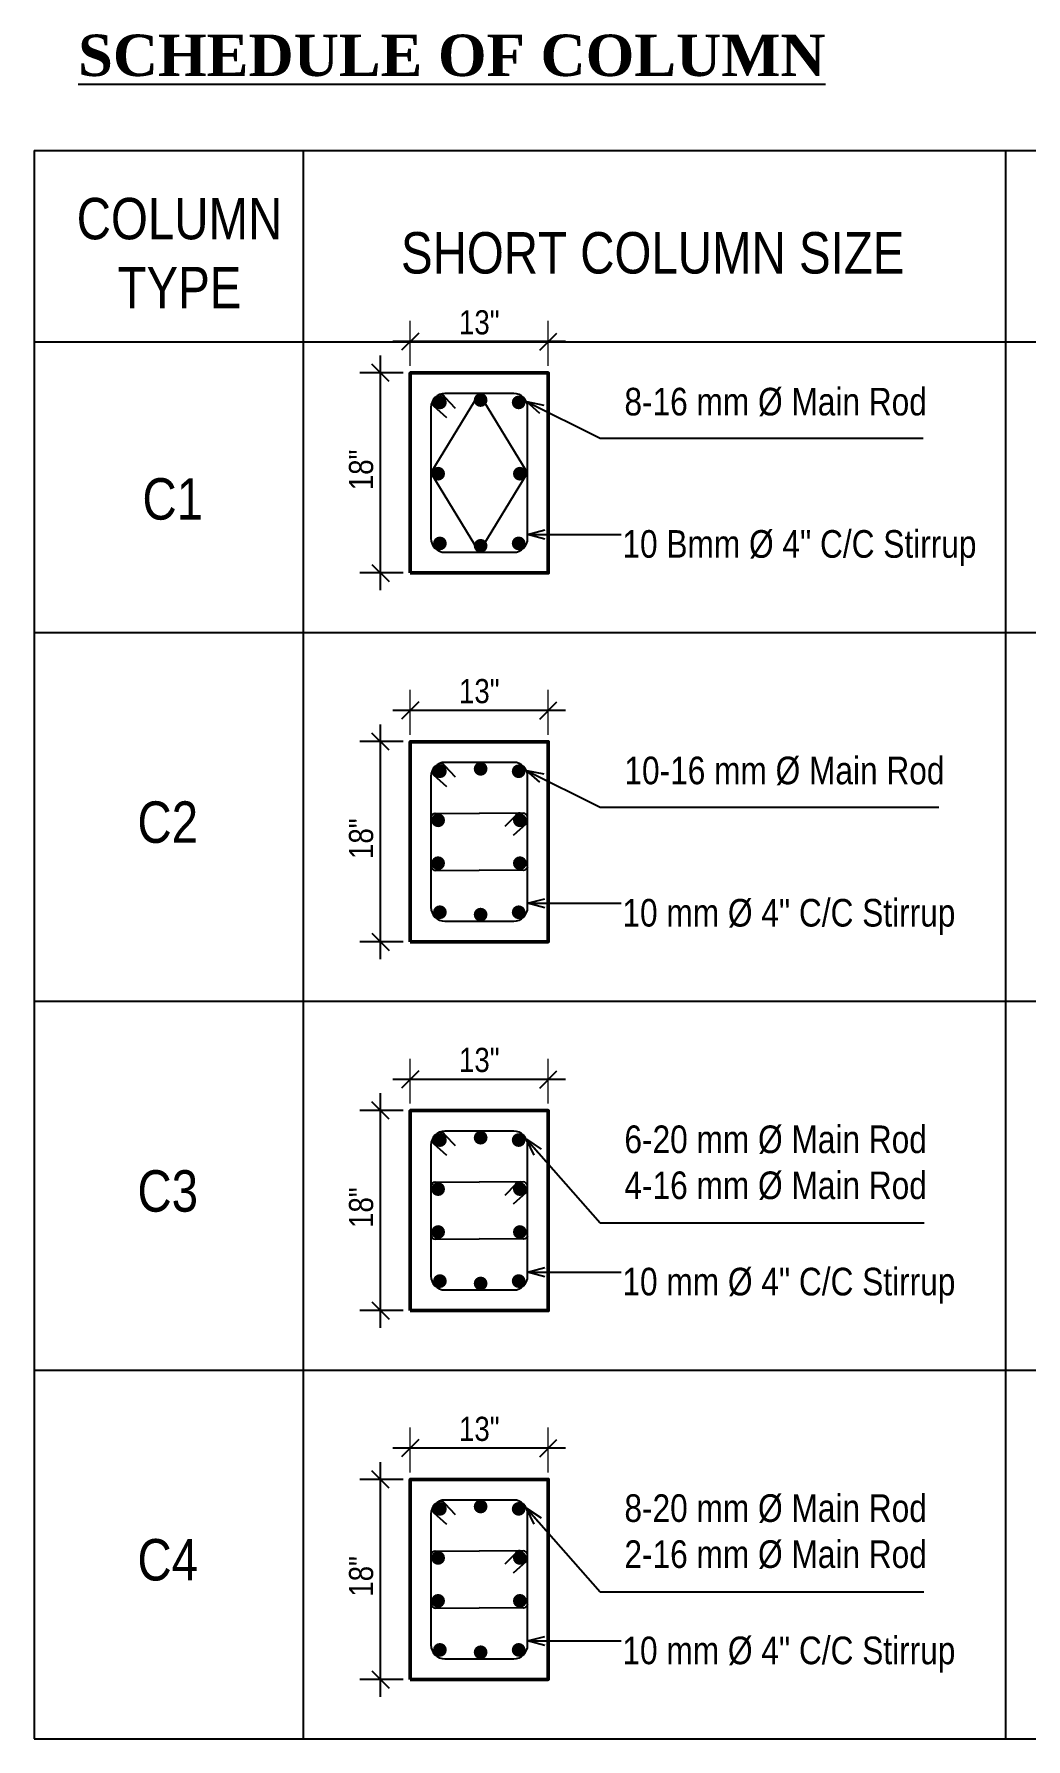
# Model space of a CAD drawing. Header units: inches. Extents: x -4010 to 65129, y -40138 to -1318.
# Drawn here: x 47871 to 47942.8, y -36908.3 to -36784.8 of the extents above; entities that cross this region are included whole.
import ezdxf

# ---------------------------------------------------------------- set-up
doc = ezdxf.new("R2010")
doc.units = ezdxf.units.IN
doc.header["$MEASUREMENT"] = 0
doc.header["$PDMODE"] = 99
doc.layers.add('Column', color=2, linetype='Continuous', lineweight=50)
doc.layers.add('DIM', color=7, linetype='Continuous', lineweight=15)
doc.layers.add('Rod', color=1, linetype='Continuous')
doc.layers.add('TEX', color=7, linetype='Continuous')
doc.styles.get("Standard").update_dxf_attribs({"font": 'ARIALN.TTF'})
doc.dimstyles.new('_20', dxfattribs={"dimscale": 0.25, "dimtxt": 7, "dimasz": 5, "dimexe": 6, "dimexo": 2, "dimgap": 2, "dimtad": 1, "dimdec": 1, "dimzin": 3, "dimdsep": 46, "dimlunit": 4, "dimtxsty": 'Standard', "dimblk": 'OBLIQUE', "dimcen": 0, "dimdle": 5, "dimclrt": 7, "dimazin": 0, "dimtfac": 0.0375, "dimtdec": 1, "dimtofl": 0, "dimtmove": 0, "dimatfit": 3, "dimldrblk": 'OPEN30', "dimfxl": 6, "dimtvp": 0.8, "dimtolj": 1, "dimtzin": 0, "dimlwe": -1, "dimarcsym": 0})

# ---------------------------------------------------------------- blocks, each defined once
blk = doc.blocks.new('_Oblique')
at = {"color": 0, "linetype": 'ByBlock', "lineweight": -2}
blk.add_line((-0.5, -0.5), (0.5, 0.5), dxfattribs=at)
blk = doc.blocks.new('*D1285')
at = {"layer": 'Defpoints', "color": 0}
for p in [(47896.06, -36836.05), (47898.22, -36836.05), (47898.22, -36850.55)]:
    blk.add_point(p, dxfattribs=at)
at = {"layer": 'TEX', "color": 0, "lineweight": -2}
blk.add_line((47896.06, -36851.8), (47896.06, -36834.8), dxfattribs=at)
at = {"layer": 'TEX', "color": 0}
for p, q in [((47897.72, -36836.05), (47894.56, -36836.05)), ((47897.72, -36850.55), (47894.56, -36850.55))]:
    blk.add_line(p, q, dxfattribs=at)
at = {"layer": 'TEX', "color": 0, "lineweight": -2, "xscale": 1.25, "yscale": 1.25, "zscale": 1.25}
for p, rotation in [((47896.06, -36836.05), 90), ((47896.06, -36850.55), 270)]:
    blk.add_blockref('_Oblique', p, dxfattribs=dict(at, rotation=rotation))
at = {"layer": 'TEX', "color": 7, "insert": (47894.67, -36843.08), "char_height": 1.75, "attachment_point": 5, "rotation": 90}
blk.add_mtext('\\A1;18"', dxfattribs=at)
blk = doc.blocks.new('_Open30')
at = {"color": 0, "linetype": 'ByBlock', "lineweight": -2}
for p, q in [((-1, 0.268), (0, 0)), ((0, 0), (-1, -0.268)), ((0, 0), (-1, 0))]:
    blk.add_line(p, q, dxfattribs=at)
blk = doc.blocks.new('*D1290')
at = {"layer": 'Defpoints', "color": 0}
for p in [(47898.22, -36833.79), (47898.22, -36836.05), (47908.22, -36836.05)]:
    blk.add_point(p, dxfattribs=at)
at = {"layer": 'DIM', "color": 0}
for p, q in [((47898.22, -36835.55), (47898.22, -36832.29)), ((47908.22, -36835.55), (47908.22, -36832.29))]:
    blk.add_line(p, q, dxfattribs=at)
at = {"layer": 'DIM', "color": 0, "lineweight": -2}
blk.add_line((47909.47, -36833.79), (47896.97, -36833.79), dxfattribs=at)
at = {"layer": 'DIM', "color": 0, "lineweight": -2, "xscale": 1.25, "yscale": 1.25, "zscale": 1.25, "rotation": 180}
blk.add_blockref('_Oblique', (47898.22, -36833.79), dxfattribs=at)
at = {"layer": 'DIM', "color": 0, "lineweight": -2, "xscale": 1.25, "yscale": 1.25, "zscale": 1.25}
blk.add_blockref('_Oblique', (47908.22, -36833.79), dxfattribs=at)
at = {"layer": 'DIM', "color": 7, "insert": (47903.22, -36832.4), "char_height": 1.75, "attachment_point": 5}
blk.add_mtext('\\A1;13"', dxfattribs=at)
blk = doc.blocks.new('*D1288')
at = {"layer": 'Defpoints', "color": 0}
for p in [(47896.06, -36862.77), (47898.22, -36862.77), (47898.22, -36877.27)]:
    blk.add_point(p, dxfattribs=at)
at = {"layer": 'TEX', "color": 0, "lineweight": -2}
blk.add_line((47896.06, -36878.52), (47896.06, -36861.52), dxfattribs=at)
at = {"layer": 'TEX', "color": 0}
for p, q in [((47897.72, -36862.77), (47894.56, -36862.77)), ((47897.72, -36877.27), (47894.56, -36877.27))]:
    blk.add_line(p, q, dxfattribs=at)
at = {"layer": 'TEX', "color": 0, "lineweight": -2, "xscale": 1.25, "yscale": 1.25, "zscale": 1.25}
for p, rotation in [((47896.06, -36862.77), 90), ((47896.06, -36877.27), 270)]:
    blk.add_blockref('_Oblique', p, dxfattribs=dict(at, rotation=rotation))
at = {"layer": 'TEX', "color": 7, "insert": (47894.67, -36869.81), "char_height": 1.75, "attachment_point": 5, "rotation": 90}
blk.add_mtext('\\A1;18"', dxfattribs=at)
blk = doc.blocks.new('*D1293')
at = {"layer": 'Defpoints', "color": 0}
for p in [(47898.22, -36860.52), (47898.22, -36862.77), (47908.22, -36862.77)]:
    blk.add_point(p, dxfattribs=at)
at = {"layer": 'DIM', "color": 0}
for p, q in [((47898.22, -36862.27), (47898.22, -36859.02)), ((47908.22, -36862.27), (47908.22, -36859.02))]:
    blk.add_line(p, q, dxfattribs=at)
at = {"layer": 'DIM', "color": 0, "lineweight": -2}
blk.add_line((47909.47, -36860.52), (47896.97, -36860.52), dxfattribs=at)
at = {"layer": 'DIM', "color": 0, "lineweight": -2, "xscale": 1.25, "yscale": 1.25, "zscale": 1.25, "rotation": 180}
blk.add_blockref('_Oblique', (47898.22, -36860.52), dxfattribs=at)
at = {"layer": 'DIM', "color": 0, "lineweight": -2, "xscale": 1.25, "yscale": 1.25, "zscale": 1.25}
blk.add_blockref('_Oblique', (47908.22, -36860.52), dxfattribs=at)
at = {"layer": 'DIM', "color": 7, "insert": (47903.22, -36859.12), "char_height": 1.75, "attachment_point": 5}
blk.add_mtext('\\A1;13"', dxfattribs=at)
blk = doc.blocks.new('*D1296')
at = {"layer": 'Defpoints', "color": 0}
for p in [(47896.06, -36809.33), (47898.22, -36809.33), (47898.22, -36823.83)]:
    blk.add_point(p, dxfattribs=at)
at = {"layer": 'TEX', "color": 0, "lineweight": -2}
blk.add_line((47896.06, -36825.08), (47896.06, -36808.08), dxfattribs=at)
at = {"layer": 'TEX', "color": 0}
for p, q in [((47897.72, -36809.33), (47894.56, -36809.33)), ((47897.72, -36823.83), (47894.56, -36823.83))]:
    blk.add_line(p, q, dxfattribs=at)
at = {"layer": 'TEX', "color": 0, "lineweight": -2, "xscale": 1.25, "yscale": 1.25, "zscale": 1.25}
for p, rotation in [((47896.06, -36809.33), 90), ((47896.06, -36823.83), 270)]:
    blk.add_blockref('_Oblique', p, dxfattribs=dict(at, rotation=rotation))
at = {"layer": 'TEX', "color": 7, "insert": (47894.67, -36816.36), "char_height": 1.75, "attachment_point": 5, "rotation": 90}
blk.add_mtext('\\A1;18"', dxfattribs=at)
blk = doc.blocks.new('*D1299')
at = {"layer": 'Defpoints', "color": 0}
for p in [(47898.22, -36807.07), (47898.22, -36809.33), (47908.22, -36809.33)]:
    blk.add_point(p, dxfattribs=at)
at = {"layer": 'DIM', "color": 0}
for p, q in [((47898.22, -36808.83), (47898.22, -36805.57)), ((47908.22, -36808.83), (47908.22, -36805.57))]:
    blk.add_line(p, q, dxfattribs=at)
at = {"layer": 'DIM', "color": 0, "lineweight": -2}
blk.add_line((47909.47, -36807.07), (47896.97, -36807.07), dxfattribs=at)
at = {"layer": 'DIM', "color": 0, "lineweight": -2, "xscale": 1.25, "yscale": 1.25, "zscale": 1.25, "rotation": 180}
blk.add_blockref('_Oblique', (47898.22, -36807.07), dxfattribs=at)
at = {"layer": 'DIM', "color": 0, "lineweight": -2, "xscale": 1.25, "yscale": 1.25, "zscale": 1.25}
blk.add_blockref('_Oblique', (47908.22, -36807.07), dxfattribs=at)
at = {"layer": 'DIM', "color": 7, "insert": (47903.22, -36805.68), "char_height": 1.75, "attachment_point": 5}
blk.add_mtext('\\A1;13"', dxfattribs=at)
blk = doc.blocks.new('*D1304')
at = {"layer": 'Defpoints', "color": 0}
for p in [(47896.06, -36889.5), (47898.22, -36889.5), (47898.22, -36904)]:
    blk.add_point(p, dxfattribs=at)
at = {"layer": 'TEX', "color": 0, "lineweight": -2}
blk.add_line((47896.06, -36905.25), (47896.06, -36888.25), dxfattribs=at)
at = {"layer": 'TEX', "color": 0}
for p, q in [((47897.72, -36889.5), (47894.56, -36889.5)), ((47897.72, -36904), (47894.56, -36904))]:
    blk.add_line(p, q, dxfattribs=at)
at = {"layer": 'TEX', "color": 0, "lineweight": -2, "xscale": 1.25, "yscale": 1.25, "zscale": 1.25}
for p, rotation in [((47896.06, -36889.5), 90), ((47896.06, -36904), 270)]:
    blk.add_blockref('_Oblique', p, dxfattribs=dict(at, rotation=rotation))
at = {"layer": 'TEX', "color": 7, "insert": (47894.67, -36896.53), "char_height": 1.75, "attachment_point": 5, "rotation": 90}
blk.add_mtext('\\A1;18"', dxfattribs=at)
blk = doc.blocks.new('*D1307')
at = {"layer": 'Defpoints', "color": 0}
for p in [(47898.22, -36887.24), (47898.22, -36889.5), (47908.22, -36889.5)]:
    blk.add_point(p, dxfattribs=at)
at = {"layer": 'DIM', "color": 0}
for p, q in [((47898.22, -36889), (47898.22, -36885.74)), ((47908.22, -36889), (47908.22, -36885.74))]:
    blk.add_line(p, q, dxfattribs=at)
at = {"layer": 'DIM', "color": 0, "lineweight": -2}
blk.add_line((47909.47, -36887.24), (47896.97, -36887.24), dxfattribs=at)
at = {"layer": 'DIM', "color": 0, "lineweight": -2, "xscale": 1.25, "yscale": 1.25, "zscale": 1.25, "rotation": 180}
blk.add_blockref('_Oblique', (47898.22, -36887.24), dxfattribs=at)
at = {"layer": 'DIM', "color": 0, "lineweight": -2, "xscale": 1.25, "yscale": 1.25, "zscale": 1.25}
blk.add_blockref('_Oblique', (47908.22, -36887.24), dxfattribs=at)
at = {"layer": 'DIM', "color": 7, "insert": (47903.22, -36885.85), "char_height": 1.75, "attachment_point": 5}
blk.add_mtext('\\A1;13"', dxfattribs=at)

msp = doc.modelspace()

# ---------------------------------------------------------------- hatches: boundary and pattern name
at = {"layer": 'Rod'}
for points in [[(47900.868, -36811.472, -1), (47899.868, -36811.472, -1)], [(47902.818, -36811.299, -1), (47903.818, -36811.299, -1)], [(47905.572, -36811.472, 1), (47906.572, -36811.472, 1)], [(47900.739, -36816.637, 1), (47899.739, -36816.637, 1)], [(47905.658, -36816.637, -1), (47906.658, -36816.637, -1)], [(47900.868, -36821.687, 1), (47899.868, -36821.687, 1)], [(47902.818, -36821.859, 1), (47903.818, -36821.859, 1)], [(47905.572, -36821.687, -1), (47906.572, -36821.687, -1)], [(47900.868, -36838.194, -1), (47899.868, -36838.194, -1)], [(47902.818, -36838.021, -1), (47903.818, -36838.021, -1)], [(47905.572, -36838.194, 1), (47906.572, -36838.194, 1)], [(47900.739, -36841.747, 1), (47899.739, -36841.747, 1)], [(47905.658, -36841.747, -1), (47906.658, -36841.747, -1)], [(47900.739, -36844.856, -1), (47899.739, -36844.856, -1)], [(47905.658, -36844.856, 1), (47906.658, -36844.856, 1)], [(47900.868, -36848.409, 1), (47899.868, -36848.409, 1)], [(47902.818, -36848.582, 1), (47903.818, -36848.582, 1)], [(47905.572, -36848.409, -1), (47906.572, -36848.409, -1)], [(47900.868, -36864.916, -1), (47899.868, -36864.916, -1)], [(47902.818, -36864.743, -1), (47903.818, -36864.743, -1)], [(47905.572, -36864.916, 1), (47906.572, -36864.916, 1)], [(47900.739, -36868.469, 1), (47899.739, -36868.469, 1)], [(47905.658, -36868.469, -1), (47906.658, -36868.469, -1)], [(47900.739, -36871.578, -1), (47899.739, -36871.578, -1)], [(47905.658, -36871.578, 1), (47906.658, -36871.578, 1)], [(47900.868, -36875.131, 1), (47899.868, -36875.131, 1)], [(47902.818, -36875.304, 1), (47903.818, -36875.304, 1)], [(47905.572, -36875.131, -1), (47906.572, -36875.131, -1)], [(47900.868, -36891.638, -1), (47899.868, -36891.638, -1)], [(47902.818, -36891.466, -1), (47903.818, -36891.466, -1)], [(47905.572, -36891.638, 1), (47906.572, -36891.638, 1)], [(47900.739, -36895.191, 1), (47899.739, -36895.191, 1)], [(47905.658, -36895.191, -1), (47906.658, -36895.191, -1)], [(47900.739, -36898.3, -1), (47899.739, -36898.3, -1)], [(47905.658, -36898.3, 1), (47906.658, -36898.3, 1)], [(47900.868, -36901.853, 1), (47899.868, -36901.853, 1)], [(47902.818, -36902.026, 1), (47903.818, -36902.026, 1)], [(47905.572, -36901.853, -1), (47906.572, -36901.853, -1)]]:
    msp.add_hatch(color=256, dxfattribs=at).paths.add_polyline_path(points)

# ---------------------------------------------------------------- linework, layer by layer
at = {"layer": 'Column'}
for points in [[(47898.22, -36823.829), (47908.22, -36823.829), (47908.22, -36809.329), (47898.22, -36809.329)], [(47898.22, -36850.551), (47908.22, -36850.551), (47908.22, -36836.051), (47898.22, -36836.051)], [(47898.22, -36877.274), (47908.22, -36877.274), (47908.22, -36862.774), (47898.22, -36862.774)], [(47898.22, -36903.996), (47908.22, -36903.996), (47908.22, -36889.496), (47898.22, -36889.496)]]:
    msp.add_lwpolyline(points, close=True, dxfattribs=at)
at = {"layer": 'Rod'}
for p, q in [((47903.22, -36810.829), (47899.72, -36816.579)), ((47906.72, -36816.579), (47903.22, -36810.829)), ((47899.72, -36816.579), (47903.22, -36822.329)), ((47903.22, -36822.329), (47906.72, -36816.579))]:
    msp.add_line(p, q, dxfattribs=at)
for points in [[(47900.72, -36822.329), (47905.72, -36822.329, 0.4142136), (47906.72, -36821.329), (47906.72, -36811.829, 0.4142136), (47905.72, -36810.829), (47900.72, -36810.829, 0.4142136), (47899.72, -36811.829), (47899.72, -36821.329, 0.4142136)], [(47900.72, -36849.051), (47905.72, -36849.051, 0.4142136), (47906.72, -36848.051), (47906.72, -36838.551, 0.4142136), (47905.72, -36837.551), (47900.72, -36837.551, 0.4142136), (47899.72, -36838.551), (47899.72, -36848.051, 0.4142136)], [(47900.72, -36875.774), (47905.72, -36875.774, 0.4142136), (47906.72, -36874.774), (47906.72, -36865.274, 0.4142136), (47905.72, -36864.274), (47900.72, -36864.274, 0.4142136), (47899.72, -36865.274), (47899.72, -36874.774, 0.4142136)], [(47900.72, -36902.496), (47905.72, -36902.496, 0.4142136), (47906.72, -36901.496), (47906.72, -36891.996, 0.4142136), (47905.72, -36890.996), (47900.72, -36890.996, 0.4142136), (47899.72, -36891.996), (47899.72, -36901.496, 0.4142136)]]:
    msp.add_lwpolyline(points, format="xyb", close=True, dxfattribs=at)
for points in [[(47899.881, -36811.322, 0.2624441), (47899.901, -36811.724), (47900.85, -36812.57)], [(47900.37, -36810.897, -0.3032581), (47900.716, -36811.086), (47901.467, -36811.877)], [(47899.881, -36838.044, 0.2624441), (47899.901, -36838.446), (47900.85, -36839.292)], [(47900.37, -36837.619, -0.3032581), (47900.716, -36837.808), (47901.467, -36838.599)], [(47899.727, -36841.476, -0.3032581), (47900.034, -36841.228), (47903.22, -36841.25)], [(47906.713, -36841.476, 0.3032581), (47906.406, -36841.228), (47903.22, -36841.25)], [(47906.18, -36841.228, 0.3032581), (47905.834, -36841.418), (47905.082, -36842.209)], [(47906.638, -36841.593, -0.2624441), (47906.618, -36841.996), (47905.669, -36842.841)], [(47899.727, -36845.127, 0.3032581), (47900.034, -36845.375), (47903.22, -36845.353)], [(47906.713, -36845.127, -0.3032581), (47906.406, -36845.375), (47903.22, -36845.353)], [(47900.37, -36864.341, -0.3032581), (47900.716, -36864.53), (47901.467, -36865.321)], [(47899.881, -36864.766, 0.2624441), (47899.901, -36865.168), (47900.85, -36866.014)], [(47899.727, -36868.198, -0.3032581), (47900.034, -36867.95), (47903.22, -36867.972)], [(47906.713, -36868.198, 0.3032581), (47906.406, -36867.95), (47903.22, -36867.972)], [(47906.18, -36867.95, 0.3032581), (47905.834, -36868.14), (47905.082, -36868.931)], [(47906.638, -36868.316, -0.2624441), (47906.618, -36868.718), (47905.669, -36869.563)], [(47899.727, -36871.849, 0.3032581), (47900.034, -36872.097), (47903.22, -36872.075)], [(47906.713, -36871.849, -0.3032581), (47906.406, -36872.097), (47903.22, -36872.075)], [(47899.881, -36891.488, 0.2624441), (47899.901, -36891.89), (47900.85, -36892.736)], [(47900.37, -36891.063, -0.3032581), (47900.716, -36891.252), (47901.467, -36892.043)], [(47899.727, -36894.92, -0.3032581), (47900.034, -36894.672), (47903.22, -36894.694)], [(47906.713, -36894.92, 0.3032581), (47906.406, -36894.672), (47903.22, -36894.694)], [(47906.18, -36894.672, 0.3032581), (47905.834, -36894.862), (47905.082, -36895.653)], [(47906.638, -36895.038, -0.2624441), (47906.618, -36895.44), (47905.669, -36896.285)], [(47899.727, -36898.571, 0.3032581), (47900.034, -36898.819), (47903.22, -36898.797)], [(47906.713, -36898.571, -0.3032581), (47906.406, -36898.819), (47903.22, -36898.797)]]:
    msp.add_lwpolyline(points, format="xyb", dxfattribs=at)
at = {"layer": 'TEX'}
for p, q in [((47870.982, -36793.216), (47993.382, -36793.216)), ((47870.982, -36793.216), (47870.982, -36807.085)), ((47890.475, -36793.216), (47890.475, -36807.085)), ((47923.029, -36793.216), (48045.429, -36793.216)), ((47941.336, -36793.216), (47941.336, -36807.085)), ((47870.982, -36807.085), (47993.382, -36807.085)), ((47870.982, -36807.085), (47993.382, -36807.085)), ((47870.982, -36807.085), (47870.982, -36908.302)), ((47890.475, -36807.085), (47890.475, -36908.302)), ((47923.029, -36807.085), (48045.429, -36807.085)), ((47923.029, -36807.085), (48045.429, -36807.085)), ((47941.336, -36807.085), (47941.336, -36908.302)), ((47870.982, -36828.136), (47993.382, -36828.136)), ((47870.982, -36828.136), (47993.382, -36828.136)), ((47923.029, -36828.136), (48045.429, -36828.136)), ((47923.029, -36828.136), (48045.429, -36828.136)), ((47870.982, -36854.858), (47993.382, -36854.858)), ((47870.982, -36854.858), (47993.382, -36854.858)), ((47870.982, -36854.858), (47993.382, -36854.858)), ((47923.029, -36854.858), (48045.429, -36854.858)), ((47923.029, -36854.858), (48045.429, -36854.858)), ((47923.029, -36854.858), (48045.429, -36854.858)), ((47870.982, -36881.58), (47993.382, -36881.58)), ((47923.029, -36881.58), (48045.429, -36881.58)), ((47870.982, -36908.302), (47993.382, -36908.302)), ((47923.029, -36908.302), (48045.429, -36908.302))]:
    msp.add_line(p, q, dxfattribs=at)

# ---------------------------------------------------------------- texts
for s, insert, char_height, width, attachment_point in [('{\\fTimes New Roman|b1|i0|c0|p18;\\LSCHEDULE OF COLUMN}', (47874.165, -36784.82), 3, 53.91448, 1), ('COLUMN \\PTYPE', (47881.511, -36800.654), 3, 13.0958, 5), ('SHORT COLUMN SIZE', (47915.779, -36800.654), 3, 57.9349, 5), ('8-16 mm Ø Main Rod', (47913.732, -36810.415), 2, 29.41889, 1), ('{\\H2.778x;C1}', (47881.021, -36818.483), 1.08, 37.64891, 5), ('10 Bmm Ø 4" C/C Stirrup', (47913.587, -36820.725), 2, 38.12995, 1), ('10-16 mm Ø Main Rod', (47913.732, -36837.137), 2, 29.41889, 1), ('{\\H2.778x;C2}', (47880.66, -36841.901), 1.08, 37.64891, 5), ('10 mm Ø 4" C/C Stirrup', (47913.587, -36847.447), 2, 38.12995, 1), ('6-20 mm Ø Main Rod\\P4-16 mm Ø Main Rod', (47913.732, -36863.859), 2, 29.41889, 1), ('{\\H2.778x;C3}', (47880.66, -36868.623), 1.08, 37.64891, 5), ('10 mm Ø 4" C/C Stirrup', (47913.587, -36874.169), 2, 38.12995, 1), ('8-20 mm Ø Main Rod\\P2-16 mm Ø Main Rod', (47913.732, -36890.581), 2, 29.41889, 1), ('{\\H2.778x;C4}', (47880.66, -36895.345), 1.08, 37.64891, 5), ('10 mm Ø 4" C/C Stirrup', (47913.587, -36900.891), 2, 38.12995, 1)]:
    msp.add_mtext(s, dxfattribs=dict(at, insert=insert, char_height=char_height, width=width, attachment_point=attachment_point))

# ---------------------------------------------------------------- dimensions: what is measured, and where the dimension line sits
at = {"layer": 'DIM'}
for base, p1, p2, picture, middle in [((47898.22, -36807.073), (47908.22, -36809.329), (47898.22, -36809.329), '*D1299', (47903.22, -36805.679)), ((47898.22, -36833.795), (47908.22, -36836.051), (47898.22, -36836.051), '*D1290', (47903.22, -36832.401)), ((47898.22, -36860.517), (47908.22, -36862.774), (47898.22, -36862.774), '*D1293', (47903.22, -36859.124)), ((47898.22, -36887.239), (47908.22, -36889.496), (47898.22, -36889.496), '*D1307', (47903.22, -36885.846))]:
    dim = msp.add_linear_dim(base=base, p1=p1, p2=p2, text='13"', dimstyle='_20', dxfattribs=at)
    dim.commit()
    dim.dimension.update_dxf_attribs({"geometry": picture, "text_midpoint": middle})
at = {"layer": 'TEX'}
for base, p1, p2, picture, middle in [((47896.061, -36809.329), (47898.22, -36823.829), (47898.22, -36809.329), '*D1296', (47896.061, -36816.363)), ((47896.061, -36836.051), (47898.22, -36850.551), (47898.22, -36836.051), '*D1285', (47896.061, -36843.085)), ((47896.061, -36862.774), (47898.22, -36877.274), (47898.22, -36862.774), '*D1288', (47896.061, -36869.807)), ((47896.061, -36889.496), (47898.22, -36903.996), (47898.22, -36889.496), '*D1304', (47896.061, -36896.529))]:
    dim = msp.add_linear_dim(base=base, p1=p1, p2=p2, angle=90, text='18"', dimstyle='_20', dxfattribs=at)
    dim.commit()
    dim.dimension.update_dxf_attribs({"geometry": picture, "text_midpoint": middle, "dimtype": 160})

# ---------------------------------------------------------------- leaders
at = {"layer": 'DIM', "annotation_type": 0, "has_hookline": 1, "hookline_direction": 0}
for points, text_width in [([(47906.63, -36811.415), (47911.982, -36814.069), (47913.232, -36814.069)], 21.643), ([(47906.63, -36838.137), (47911.982, -36840.791), (47913.232, -36840.791)], 22.763), ([(47906.63, -36864.859), (47911.982, -36870.92), (47913.232, -36870.92)], 21.708), ([(47906.63, -36891.581), (47911.982, -36897.642), (47913.232, -36897.642)], 21.67)]:
    msp.add_leader(points, dimstyle='_20', dxfattribs=dict(at, text_width=text_width))
at = {"layer": 'DIM'}
for points in [[(47906.72, -36821.041), (47913.497, -36821.041)], [(47906.72, -36847.763), (47913.497, -36847.763)], [(47906.72, -36874.485), (47913.497, -36874.485)], [(47906.72, -36901.207), (47913.497, -36901.207)]]:
    msp.add_leader(points, dimstyle='_20', dxfattribs=at)

doc.saveas('drawing.dxf')
